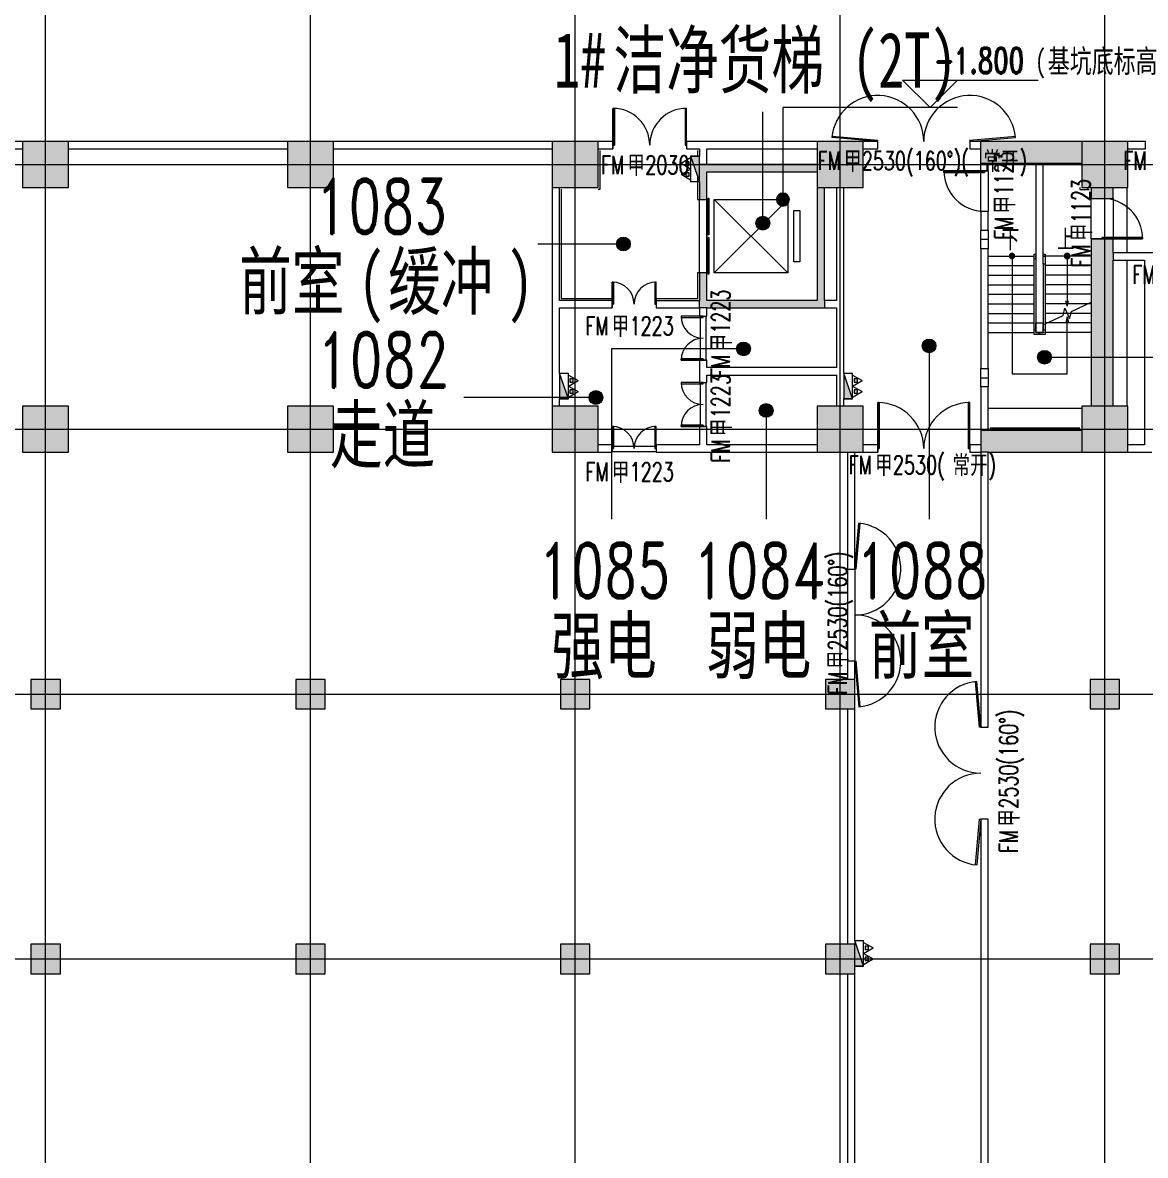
# Model space of a CAD drawing. Header units: millimetres. Extents: x -76632 to 443185, y -33181 to 192400.
# Drawn here: x 42575 to 73100, y 88261 to 119055 of the extents above; entities that cross this region are included whole.
import ezdxf

# ---------------------------------------------------------------- set-up
doc = ezdxf.new("R2010")
doc.units = ezdxf.units.MM
doc.linetypes.add('架空线', pattern=[3.97, 2.38, -1.59])
doc.linetypes.add('轴网线', pattern=[22.04, 18.38, -1.83, 0, -1.83])
doc.layers.get('0').update_dxf_attribs({"color": 8})
doc.layers.get('Defpoints').update_dxf_attribs({"color": 8})
for name, color, linetype, lineweight in [('A-ANNO-DIMS', 8, 'Continuous', 9), ('A-ANNO-NOTE', 8, 'Continuous', 5), ('A-AREA-IDEN', 8, 'Continuous', 9), ('A-DETL-GENF', 8, 'Continuous', 18), ('A-DETL-MBND', 8, 'Continuous', 5), ('A-DOOR', 8, 'Continuous', 5), ('A-DOOR-IDEN', 8, 'Continuous', 9), ('A-DOOR-OPNG', 8, 'Continuous', 5), ('A-FLOR', 8, 'Continuous', 5), ('A-FLOR-HRAL', 8, 'Continuous', 5), ('A-WALL', 8, 'Continuous', 5), ('A-WALL-PATT', 8, 'Continuous', 9), ('M-EQPM', 8, 'Continuous', 5), ('S-COLS', 8, 'Continuous', 5), ('S-GRID', 8, 'Continuous', 9), ('S-STRS', 8, 'Continuous', 5), ('S-STRS-MBND', 8, 'Continuous', 5)]:
    doc.layers.add(name, color=color, linetype=linetype, lineweight=lineweight)
doc.styles.add('RomanD', font='romand__.ttf', dxfattribs={"width": 0.7, "height": 1500})
doc.styles.add('RomanD_1', font='romand__.ttf', dxfattribs={"width": 0.7, "height": 500})
doc.styles.add('RomanD_2', font='romand__.ttf', dxfattribs={"width": 0.7, "height": 700})
doc.styles.add('RomanD_6', font='romand__.ttf', dxfattribs={"width": 0.65, "height": 350})
doc.styles.add('仿宋', font='simfang.ttf', dxfattribs={"width": 0.7, "height": 500})
doc.styles.add('仿宋_2', font='simfang.ttf', dxfattribs={"width": 0.7, "height": 1500})
doc.styles.add('仿宋_4', font='simfang.ttf', dxfattribs={"width": 0.7, "height": 625})
doc.styles.add('微软雅黑', font='Microsoft YaHei.ttf', dxfattribs={"width": 0.7, "height": 500})
doc.dimstyles.new('0_5', dxfattribs={"dimscale": 304.8, "dimtxt": 351.251157, "dimasz": 0, "dimexe": 0.82021, "dimexo": 0.0625, "dimgap": 0, "dimtad": 1, "dimdec": 0, "dimzin": 0, "dimdsep": 46, "dimtxsty": 'RomanD_6', "dimblk1": 'NONE', "dimblk2": 'NONE', "dimsah": 1, "dimcen": 0.09, "dimazin": 0, "dimtfac": 1, "dimtdec": 4, "dimtix": 1, "dimtmove": 0, "dimatfit": 3, "dimfxl": 0.82021, "dimfxlon": 1, "dimtvp": 1, "dimtolj": 1, "dimtzin": 0, "dimlwd": 18, "dimlwe": 18, "dimarcsym": 2})
doc.dimstyles.new('0_7mm', dxfattribs={"dimscale": 304.8, "dimtxt": 351.251157, "dimasz": 0.82021, "dimexe": 1.64042, "dimexo": 0.0625, "dimgap": 0, "dimtad": 1, "dimdec": 0, "dimzin": 0, "dimdsep": 46, "dimtxsty": 'RomanD_6', "dimblk1": 'OBLIQUE', "dimblk2": 'OBLIQUE', "dimsah": 1, "dimcen": 0.09, "dimazin": 0, "dimtfac": 1, "dimtdec": 4, "dimtix": 1, "dimtmove": 0, "dimatfit": 3, "dimfxl": 1.64042, "dimfxlon": 1, "dimtvp": 1, "dimtolj": 1, "dimtzin": 0, "dimlwd": 18, "dimlwe": 18, "dimarcsym": 2})

# ---------------------------------------------------------------- blocks, each defined once
blk = doc.blocks.new('X-ST-F3-01-C-001_HLP2_rvt-1-LAY-1F-1_500-A')
at = {"layer": 'S-COLS', "true_color": 0x808080}
for points in [[(43825, 114575), (43825, 115825), (42575, 115825), (42575, 114575)], [(51025, 114575), (51025, 115825), (49775, 115825), (49775, 114575)], [(58158, 114575), (58225, 114575), (58225, 115825), (56975, 115825), (56975, 114575)], [(65425, 114575), (65425, 115825), (64175, 115825), (64175, 114575)], [(72225, 114575), (72625, 114575), (72625, 115825), (71375, 115825), (71375, 114575), (71625, 114575)], [(42575, 107375), (43825, 107375), (43825, 108625), (42575, 108625), (42575, 107750)], [(49775, 107375), (51025, 107375), (51025, 108625), (49775, 108625), (49775, 107750)], [(56975, 107375), (58225, 107375), (58225, 108625), (56975, 108625), (56975, 107750)], [(65200, 107375), (65425, 107375), (65425, 108625), (64175, 108625), (64175, 107375), (65000, 107375)], [(71625, 107375), (72625, 107376), (72625, 108625), (71375, 108625), (71375, 107375)], [(43600, 100400), (43600, 101200), (42800, 101200), (42800, 100400), (43500, 100400)], [(50800, 100400), (50800, 101200), (50000, 101200), (50000, 100400)], [(57200, 100400), (58000, 100400), (58000, 101200), (57200, 101200), (57200, 100612)], [(64400, 100400), (65200, 100400), (65197, 101200), (64400, 101200), (64400, 100612)], [(71600, 100400), (72400, 100400), (72400, 101200), (71600, 101200)], [(43600, 93200), (43600, 94000), (42800, 94000), (42800, 93200), (43500, 93200)], [(50800, 93200), (50800, 94000), (50000, 94000), (50000, 93200)], [(57200, 93200), (58000, 93200), (58000, 94000), (57200, 94000), (57200, 93474)], [(65000, 93200), (65200, 93200), (65200, 94000), (64400, 94000), (64400, 93200)], [(72225, 93200), (72400, 93200), (72400, 94000), (71600, 94000), (71600, 93200)]]:
    blk.add_hatch(color=8, dxfattribs=at).paths.add_polyline_path(points, flags=0)
at = {"layer": 'S-COLS', "color": 7, "lineweight": 9}
for p, q in [((43825, 115825), (42575, 115825)), ((42575, 115825), (42575, 114575)), ((43825, 114575), (43825, 115825)), ((51025, 115825), (49775, 115825)), ((49775, 115825), (49775, 114575)), ((51025, 114575), (51025, 115825)), ((58225, 115825), (56975, 115825)), ((56975, 115825), (56975, 114575)), ((58225, 114575), (58225, 115825)), ((65425, 115825), (64175, 115825)), ((64175, 115825), (64175, 114575)), ((65425, 114575), (65425, 115825)), ((72625, 115825), (71375, 115825)), ((71375, 115825), (71375, 114575)), ((72625, 114575), (72625, 115825)), ((42575, 114575), (43825, 114575)), ((49775, 114575), (51025, 114575)), ((56975, 114575), (58225, 114575)), ((64175, 114575), (65425, 114575)), ((71375, 114575), (72625, 114575)), ((43825, 108625), (42575, 108625)), ((42575, 108625), (42575, 107375)), ((43825, 107375), (43825, 108625)), ((51025, 108625), (49775, 108625)), ((49775, 108625), (49775, 107375)), ((51025, 107375), (51025, 108625)), ((58225, 108625), (56975, 108625)), ((56975, 108625), (56975, 107375)), ((58225, 107375), (58225, 108625)), ((65425, 108625), (64175, 108625)), ((64175, 108625), (64175, 107375)), ((65425, 107375), (65425, 108625)), ((72625, 108625), (71375, 108625)), ((71375, 108625), (71375, 107375)), ((72625, 107375), (72625, 108625)), ((42575, 107375), (43825, 107375)), ((49775, 107375), (51025, 107375)), ((56975, 107375), (58225, 107375)), ((64175, 107375), (65425, 107375)), ((71375, 107375), (72625, 107375)), ((43600, 101200), (42800, 101200)), ((42800, 101200), (42800, 100400)), ((43600, 100400), (43600, 101200)), ((50800, 101200), (50000, 101200)), ((50000, 101200), (50000, 100400)), ((50800, 100400), (50800, 101200)), ((58000, 101200), (57200, 101200)), ((57200, 101200), (57200, 100400)), ((58000, 100400), (58000, 101200)), ((65200, 101200), (64400, 101200)), ((64400, 101200), (64400, 100400)), ((65200, 100400), (65200, 101200)), ((72400, 101200), (71600, 101200)), ((71600, 101200), (71600, 100400)), ((72400, 100400), (72400, 101200)), ((42800, 100400), (43600, 100400)), ((50000, 100400), (50800, 100400)), ((57200, 100400), (58000, 100400)), ((64400, 100400), (65200, 100400)), ((71600, 100400), (72400, 100400)), ((43600, 94000), (42800, 94000)), ((42800, 94000), (42800, 93200)), ((43600, 93200), (43600, 94000)), ((50800, 94000), (50000, 94000)), ((50000, 94000), (50000, 93200)), ((50800, 93200), (50800, 94000)), ((58000, 94000), (57200, 94000)), ((57200, 94000), (57200, 93200)), ((58000, 93200), (58000, 94000)), ((65200, 94000), (64400, 94000)), ((64400, 94000), (64400, 93200)), ((65200, 93200), (65200, 94000)), ((72400, 94000), (71600, 94000)), ((71600, 94000), (71600, 93200)), ((72400, 93200), (72400, 94000)), ((42800, 93200), (43600, 93200)), ((50000, 93200), (50800, 93200)), ((57200, 93200), (58000, 93200)), ((64400, 93200), (65200, 93200)), ((71600, 93200), (72400, 93200))]:
    blk.add_line(p, q, dxfattribs=at)
at = {"layer": 'S-COLS', "color": 7}
for p, q in [((68625, 113160), (68625, 113410)), ((68625, 113410), (68825, 113410)), ((68825, 113410), (68825, 113160)), ((68825, 113160), (68625, 113160)), ((68625, 112910), (68625, 113160)), ((68825, 113160), (68825, 112910)), ((68825, 112910), (68625, 112910)), ((68625, 109650), (68825, 109650)), ((68625, 109400), (68625, 109650)), ((68825, 109650), (68825, 109400)), ((68625, 109150), (68625, 109400)), ((68625, 109400), (68825, 109400)), ((68825, 109400), (68825, 109150)), ((68825, 109150), (68625, 109150))]:
    blk.add_line(p, q, dxfattribs=at)
blk = doc.blocks.new('顶部扶栏类型 - 顶部扶栏_内部_-1128201-LAY-1F-1_500-A')
at = {"layer": 'A-FLOR-HRAL', "lineweight": 15}
for p, q in [((70075, 112760), (70125, 112760)), ((70075, 112635), (70075, 112760)), ((70325, 112760), (70375, 112760)), ((70375, 112760), (70375, 112710)), ((70075, 110705), (70075, 112635)), ((70125, 112635), (70075, 112635)), ((70125, 110890), (70125, 110705)), ((70375, 110870), (70375, 110705)), ((70075, 110580), (70075, 110705)), ((70125, 110705), (70075, 110705)), ((70200, 110580), (70075, 110580)), ((70125, 110705), (70125, 110630)), ((70125, 110630), (70200, 110630)), ((70200, 110630), (70250, 110630)), ((70200, 110630), (70200, 110580)), ((70250, 110580), (70200, 110580)), ((70250, 110630), (70325, 110630)), ((70375, 110580), (70250, 110580)), ((70325, 110705), (70325, 110847)), ((70325, 110705), (70375, 110705)), ((70325, 110630), (70325, 110705)), ((70375, 110705), (70375, 110580))]:
    blk.add_line(p, q, dxfattribs=at)
blk = doc.blocks.new('顶部扶栏类型 - 顶部扶栏_内部_-V17-LAY-1F-1_500-A')
at = {"layer": 'A-FLOR-HRAL', "lineweight": 15}
for p, q in [((70075, 112760), (70125, 112760)), ((70075, 112635), (70075, 112760)), ((70100, 112710), (70125, 112710)), ((70325, 112760), (70375, 112760)), ((70375, 112760), (70375, 112710)), ((70075, 110705), (70075, 112635)), ((70125, 110705), (70125, 110890)), ((70375, 110870), (70375, 110705)), ((70075, 110580), (70075, 110705)), ((70200, 110580), (70075, 110580)), ((70125, 110630), (70125, 110705)), ((70200, 110630), (70125, 110630)), ((70250, 110630), (70200, 110630)), ((70250, 110580), (70200, 110580)), ((70350, 110630), (70250, 110630)), ((70375, 110580), (70250, 110580)), ((70325, 110847), (70325, 110705)), ((70375, 110705), (70375, 110580))]:
    blk.add_line(p, q, dxfattribs=at)
blk = doc.blocks.new('顶部扶栏类型 - 顶部扶栏_内部_-1128248-LAY-1F-1_500-A')
at = {"layer": 'A-FLOR-HRAL', "lineweight": 15}
for p, q in [((70325, 112710), (70375, 112710)), ((70375, 112710), (70375, 112490)), ((70375, 112490), (70325, 112490))]:
    blk.add_line(p, q, dxfattribs=at)
blk = doc.blocks.new('顶部扶栏类型 - 顶部扶栏_内部_-V18-LAY-1F-1_500-A')
at = {"layer": 'A-FLOR-HRAL', "lineweight": 15}
for p, q in [((70375, 112710), (70325, 112710)), ((70375, 112710), (70375, 110870)), ((70325, 112490), (70325, 110847)), ((70325, 110847), (70375, 110870))]:
    blk.add_line(p, q, dxfattribs=at)
blk = doc.blocks.new('上楼梯路径-C - 顺砌剖面-1873332-LAY-1F-1_500-A')
at = {"layer": 'A-DETL-GENF', "true_color": 0x808080}
blk.add_hatch(color=8, dxfattribs=at).paths.add_polyline_path([(0, -75), (19, -72), (53, -53), (72, -19), (72, 19), (53, 53), (19, 72), (-19, 72), (-55, 50), (-65, 38), (-75, 0), (-65, -37), (-37, -65), (-19, -72)], flags=0)
at = {"layer": 'A-DETL-GENF'}
for p, q in [((0, 0), (0, -75)), ((0, -75), (0, -1365)), ((0, -1365), (-39, -1220)), ((0, -1365), (39, -1220))]:
    blk.add_line(p, q, dxfattribs=at)
for start, end in [(90, 270), (270, 90)]:
    blk.add_arc((0, 0), 75, start, end, dxfattribs=at)
blk = doc.blocks.new('下楼梯路径-C - 顺砌剖面-1882326-LAY-1F-1_500-A')
at = {"layer": 'A-DETL-GENF', "true_color": 0x808080}
blk.add_hatch(color=8, dxfattribs=at).paths.add_polyline_path([(619, 1180), (619, 1142), (626, 1123), (654, 1096), (691, 1086), (724, 1096), (744, 1108), (756, 1124), (766, 1161), (756, 1198), (729, 1226), (691, 1236), (654, 1226), (626, 1198)], flags=0)
at = {"layer": 'A-DETL-GENF'}
for p, q in [((619, 1161), (-2515, 1161)), ((-2515, 1161), (-2515, -339)), ((691, 1161), (619, 1161)), ((-964, -339), (-1109, -300)), ((-2515, -339), (-964, -339)), ((-964, -339), (-1109, -378))]:
    blk.add_line(p, q, dxfattribs=at)
for start, end in [(0, 180), (180, 360)]:
    blk.add_arc((691, 1161), 75, start, end, dxfattribs=at)
blk = doc.blocks.new('AR-F3-00-STA-001_HLP2_rvt-1-LAY-1F-1_500-A')
at = {"layer": 'S-STRS', "lineweight": 15}
for p, q in [((68825, 115025), (68825, 113925)), ((71625, 113175), (71625, 114275)), ((68825, 112710), (69400, 112710)), ((69400, 112710), (69415, 112710)), ((69420, 112710), (69545, 112710)), ((69550, 112710), (70075, 112710)), ((70900, 112710), (70375, 112710)), ((70931, 112710), (70900, 112710)), ((71050, 112710), (70932, 112710)), ((71625, 112710), (71050, 112710)), ((68825, 112450), (70075, 112450)), ((71625, 112450), (70375, 112450)), ((68825, 112190), (70075, 112190)), ((71625, 112190), (70375, 112190)), ((68825, 111930), (70075, 111930)), ((71625, 111930), (70375, 111930)), ((68825, 111670), (70075, 111670)), ((71625, 111670), (70375, 111670)), ((68825, 111410), (70075, 111410)), ((71533, 111410), (70375, 111410)), ((71625, 111410), (71533, 111410)), ((68825, 111150), (70075, 111150)), ((68825, 110890), (70075, 110890)), ((70875, 111150), (70375, 111150)), ((70417, 110890), (70375, 110890)), ((71625, 110890), (70417, 110890)), ((70975, 111150), (70875, 111150)), ((71075, 111150), (70975, 111150)), ((71625, 111150), (71075, 111150)), ((68825, 110630), (70075, 110630)), ((71625, 110630), (70375, 110630))]:
    blk.add_line(p, q, dxfattribs=at)
at = {"layer": 'S-STRS', "linetype": '架空线', "lineweight": 15}
for p, q in [((68825, 112710), (69400, 112710)), ((69400, 112710), (69415, 112710)), ((69420, 112710), (69545, 112710)), ((69550, 112710), (70075, 112710)), ((70900, 112710), (70375, 112710)), ((70931, 112710), (70900, 112710)), ((71050, 112710), (70932, 112710)), ((71625, 112710), (71050, 112710)), ((68825, 112450), (70075, 112450)), ((71625, 112450), (70375, 112450)), ((68825, 112190), (70075, 112190)), ((71625, 112190), (70375, 112190)), ((68825, 111930), (70075, 111930)), ((71625, 111930), (70375, 111930)), ((68825, 111670), (70075, 111670)), ((71625, 111670), (70375, 111670)), ((68825, 111410), (70075, 111410)), ((71533, 111410), (70375, 111410)), ((71625, 111410), (71533, 111410)), ((68825, 111150), (70075, 111150)), ((68825, 110890), (70075, 110890)), ((70875, 111150), (70375, 111150)), ((70417, 110890), (70375, 110890)), ((71625, 110890), (70417, 110890)), ((70975, 111150), (70875, 111150)), ((71075, 111150), (70975, 111150)), ((71625, 111150), (71075, 111150)), ((68825, 110630), (70075, 110630)), ((71625, 110630), (70375, 110630))]:
    blk.add_line(p, q, dxfattribs=at)
at = {"layer": 'S-STRS-MBND', "lineweight": 15}
for p, q in [((70862, 111097), (70909, 111292)), ((70909, 111292), (71041, 111008)), ((71041, 111008), (71088, 111203)), ((71088, 111203), (71625, 111453)), ((70375, 110870), (70862, 111097))]:
    blk.add_line(p, q, dxfattribs=at)
at = {"lineweight": 15, "rotation": 90.0000000000001}
blk.add_blockref('下楼梯路径-C - 顺砌剖面-1882326-LAY-1F-1_500-A', (70636, 112019), dxfattribs=at)
at = {"color": 2, "lineweight": 15, "true_color": 0xffff00}
for name in ['顶部扶栏类型 - 顶部扶栏_内部_-1128201-LAY-1F-1_500-A', '顶部扶栏类型 - 顶部扶栏_内部_-V17-LAY-1F-1_500-A', '顶部扶栏类型 - 顶部扶栏_内部_-1128248-LAY-1F-1_500-A', '顶部扶栏类型 - 顶部扶栏_内部_-V18-LAY-1F-1_500-A']:
    blk.add_blockref(name, (0, 0), dxfattribs=at)
at = {"lineweight": 15}
blk.add_blockref('上楼梯路径-C - 顺砌剖面-1873332-LAY-1F-1_500-A', (70975, 112710), dxfattribs=at)
at = {"layer": 'A-ANNO-NOTE', "color": 7, "lineweight": 15, "char_height": 500, "width": 673.42, "attachment_point": 1, "style": '仿宋'}
for s, insert in [('\\f仿宋|b0|i0|c134|p49|;\\W.7;下', (69198, 113420)), ('\\f仿宋|b0|i0|c134|p49|;\\W.7;上', (70698, 113420))]:
    blk.add_mtext(s, dxfattribs=dict(at, insert=insert))
blk = doc.blocks.new('双扇平开门-角度可调 - FM甲2530_160___常开_-4636565-LAY-1F-1_500-A')
at = {"layer": 'A-DOOR'}
for p, q in [((-1250, -100), (-2495, -209)), ((-2492, -239), (-1247, -130)), ((-1247, -130), (-1250, -100)), ((1250, -100), (1247, -130)), ((1247, -130), (2492, -239)), ((1250, -100), (2495, -209))]:
    blk.add_line(p, q, dxfattribs=at)
for centre, start, end in [((-1250, -100), 185, 0), ((1250, -100), 180, 355)]:
    blk.add_arc(centre, 1250, start, end, dxfattribs=at)
blk = doc.blocks.new('双扇平开防火门_带观察窗 - FM甲1223-4642740-LAY-1F-1_500-A')
at = {"layer": 'A-DOOR'}
for p, q in [((-600, 0), (-600, 600)), ((-600, 600), (-560, 600)), ((-600, 600), (-600, 400)), ((-560, 600), (-600, 600)), ((-600, 400), (-600, 200)), ((-560, 600), (-560, 0)), ((-560, 400), (-560, 600)), ((-560, 200), (-560, 400)), ((600, 600), (560, 600)), ((560, 600), (560, 0)), ((600, 600), (560, 600)), ((560, 600), (560, 400)), ((560, 400), (560, 200)), ((600, 0), (600, 600)), ((600, 400), (600, 600)), ((600, 200), (600, 400)), ((-600, 200), (-600, 0)), ((-560, 0), (-600, 0)), ((-600, 0), (-560, 0)), ((-560, 0), (-560, 200)), ((560, 200), (560, 0)), ((560, 0), (600, 0)), ((560, 0), (600, 0)), ((600, 0), (600, 200))]:
    blk.add_line(p, q, dxfattribs=at)
for centre, start, end in [((-600, 0), 0, 90), ((600, 0), 90, 180)]:
    blk.add_arc(centre, 600, start, end, dxfattribs=at)
at = {"layer": 'A-DOOR-OPNG'}
for p, q in [((-600, 100), (-600, -100)), ((-600, 70), (600, 70)), ((600, 100), (600, -100)), ((-600, -80), (600, -80))]:
    blk.add_line(p, q, dxfattribs=at)
blk = doc.blocks.new('电梯门_客梯 - 2T洁净货梯-4055745-LAY-1F-1_500-A')
at = {"layer": 'A-DOOR'}
for p, q in [((-1035, -160), (-1035, -140)), ((-1035, -140), (-35, -140)), ((-35, -160), (-1035, -160)), ((-1000, -100), (1000, -100)), ((1000, -300), (-1000, -2300)), ((-1000, -300), (1000, -2300)), ((-1000, -2300), (-1000, -300)), ((-1000, -300), (1000, -300)), ((-35, -140), (-35, -160)), ((35, -160), (35, -140)), ((35, -140), (1035, -140)), ((1035, -160), (35, -160)), ((1000, -300), (1000, -2300)), ((1035, -140), (1035, -160)), ((1000, -2300), (-1000, -2300)), ((-700, -2630), (-700, -2465)), ((-700, -2465), (700, -2465)), ((700, -2630), (-700, -2630)), ((700, -2465), (700, -2630))]:
    blk.add_line(p, q, dxfattribs=at)
blk = doc.blocks.new('双扇平开防火门_带观察窗 - FM甲2530_常开_-4643323-LAY-1F-1_500-A')
at = {"layer": 'A-DOOR'}
for p, q in [((-1250, 0), (-1250, 1250)), ((-1250, 1250), (-1210, 1250)), ((-1250, 1250), (-1250, 1050)), ((-1210, 1250), (-1250, 1250)), ((-1210, 1250), (-1210, 0)), ((-1210, 1050), (-1210, 1250)), ((1250, 1250), (1210, 1250)), ((1210, 1250), (1210, 0)), ((1250, 1250), (1210, 1250)), ((1210, 1250), (1210, 1050)), ((1250, 0), (1250, 1250)), ((1250, 1050), (1250, 1250)), ((-1250, 1050), (-1250, 850)), ((-1210, 850), (-1210, 1050)), ((1210, 1050), (1210, 850)), ((1250, 850), (1250, 1050)), ((-1250, 850), (-1250, 0)), ((-1210, 0), (-1210, 850)), ((1210, 850), (1210, 0)), ((1250, 0), (1250, 850)), ((-1210, 0), (-1250, 0)), ((-1250, 0), (-1210, 0)), ((1210, 0), (1250, 0)), ((1210, 0), (1250, 0))]:
    blk.add_line(p, q, dxfattribs=at)
for centre, start, end in [((-1250, 0), 0, 90), ((1250, 0), 90, 180)]:
    blk.add_arc(centre, 1250, start, end, dxfattribs=at)
at = {"layer": 'A-DOOR-OPNG'}
for p, q in [((-1250, 100), (-1250, -100)), ((1250, 100), (1250, -100))]:
    blk.add_line(p, q, dxfattribs=at)
blk = doc.blocks.new('单扇平开防火门_带观察窗 - FM甲1123-4703358-LAY-1F-1_500-A')
at = {"layer": 'A-DOOR'}
for p, q in [((550, 1100), (510, 1100)), ((510, 1100), (510, 0)), ((510, 1100), (550, 1100)), ((510, 900), (510, 1100)), ((550, 0), (550, 1100)), ((550, 1100), (550, 900)), ((510, 700), (510, 900)), ((510, 0), (510, 700)), ((550, 900), (550, 700)), ((550, 700), (550, 0)), ((510, 0), (550, 0)), ((550, 0), (510, 0))]:
    blk.add_line(p, q, dxfattribs=at)
blk.add_arc((550, 0), 1100, 90, 180, dxfattribs=at)
at = {"layer": 'A-DOOR-OPNG'}
for p, q in [((-550, -100), (-550, 100)), ((550, -99), (550, 100))]:
    blk.add_line(p, q, dxfattribs=at)
blk = doc.blocks.new('单扇平开防火门_带观察窗 - FM甲1123-4703430-LAY-1F-1_500-A')
at = {"layer": 'A-DOOR'}
for p, q in [((550, 1100), (510, 1100)), ((510, 1100), (510, 0)), ((510, 1100), (550, 1100)), ((510, 900), (510, 1100)), ((550, 0), (550, 1100)), ((550, 1100), (550, 900)), ((510, 700), (510, 900)), ((510, 0), (510, 700)), ((550, 900), (550, 700)), ((550, 700), (550, 0)), ((510, 0), (550, 0)), ((550, 0), (510, 0))]:
    blk.add_line(p, q, dxfattribs=at)
blk.add_arc((550, 0), 1100, 90, 180, dxfattribs=at)
at = {"layer": 'A-DOOR-OPNG'}
for p, q in [((-550, -300), (-550, 300)), ((550, -299), (550, 300))]:
    blk.add_line(p, q, dxfattribs=at)
blk = doc.blocks.new('双扇平开防火门_带观察窗 - FM甲2030-4642942-LAY-1F-1_500-A')
at = {"layer": 'A-DOOR'}
for p, q in [((-1000, 0), (-1000, 1000)), ((-1000, 1000), (-960, 1000)), ((-1000, 1000), (-1000, 800)), ((-960, 1000), (-1000, 1000)), ((-960, 1000), (-960, 0)), ((-960, 800), (-960, 1000)), ((1000, 1000), (960, 1000)), ((960, 1000), (960, 0)), ((1000, 1000), (960, 1000)), ((960, 1000), (960, 800)), ((1000, 0), (1000, 1000)), ((1000, 800), (1000, 1000)), ((-1000, 800), (-1000, 600)), ((-960, 600), (-960, 800)), ((960, 800), (960, 600)), ((1000, 600), (1000, 800)), ((-1000, 600), (-1000, 0)), ((-960, 0), (-960, 600)), ((960, 600), (960, 0)), ((1000, 0), (1000, 600)), ((-960, 0), (-1000, 0)), ((-1000, 0), (-960, 0)), ((960, 0), (1000, 0)), ((960, 0), (1000, 0))]:
    blk.add_line(p, q, dxfattribs=at)
for centre, start, end in [((-1000, 0), 0, 90), ((1000, 0), 90, 180)]:
    blk.add_arc(centre, 1000, start, end, dxfattribs=at)
at = {"layer": 'A-DOOR-OPNG'}
for p, q in [((-1000, 100), (-1000, -100)), ((1000, 100), (1000, -100))]:
    blk.add_line(p, q, dxfattribs=at)
blk = doc.blocks.new('双扇平开门-角度可调 - FM甲2530_160__-4636547-LAY-1F-1_500-A')
at = {"layer": 'A-DOOR'}
for p, q in [((-1250, 100), (-2495, 209)), ((-2492, 239), (-1247, 130)), ((-1247, 130), (-1250, 100)), ((1247, 130), (2492, 239)), ((1250, 100), (1247, 130)), ((1250, 100), (2495, 209))]:
    blk.add_line(p, q, dxfattribs=at)
for centre, start, end in [((-1250, 100), 360, 175), ((1250, 100), 5, 180)]:
    blk.add_arc(centre, 1250, start, end, dxfattribs=at)
blk = doc.blocks.new('双扇平开防火门_带观察窗 - FM甲1223-4643343-LAY-1F-1_500-A')
at = {"layer": 'A-DOOR'}
for p, q in [((-600, 0), (-600, 600)), ((-600, 600), (-560, 600)), ((-600, 600), (-600, 400)), ((-560, 600), (-600, 600)), ((-600, 400), (-600, 200)), ((-560, 600), (-560, 0)), ((-560, 400), (-560, 600)), ((-560, 200), (-560, 400)), ((600, 600), (560, 600)), ((560, 600), (560, 0)), ((600, 600), (560, 600)), ((560, 600), (560, 400)), ((560, 400), (560, 200)), ((600, 0), (600, 600)), ((600, 400), (600, 600)), ((600, 200), (600, 400)), ((-600, 200), (-600, 0)), ((-560, 0), (-600, 0)), ((-600, 0), (-560, 0)), ((-560, 0), (-560, 200)), ((560, 200), (560, 0)), ((560, 0), (600, 0)), ((560, 0), (600, 0)), ((600, 0), (600, 200))]:
    blk.add_line(p, q, dxfattribs=at)
for centre, start, end in [((-600, 0), 0, 90), ((600, 0), 90, 180)]:
    blk.add_arc(centre, 600, start, end, dxfattribs=at)
at = {"layer": 'A-DOOR-OPNG'}
for p, q in [((-600, 100), (-600, -100)), ((600, 100), (600, -100))]:
    blk.add_line(p, q, dxfattribs=at)
blk = doc.blocks.new('双扇平开门-角度可调 - FM甲2530_160__-4636575-LAY-1F-1_500-A')
at = {"layer": 'A-DOOR'}
for p, q in [((-1250, 100), (-2495, 209)), ((-2492, 239), (-1247, 130)), ((-1247, 130), (-1250, 100)), ((-1250, 100), (1250, 100)), ((1247, 130), (2492, 239)), ((1250, 100), (1247, 130)), ((1250, 100), (2495, 209)), ((-1250, -100), (1250, -100))]:
    blk.add_line(p, q, dxfattribs=at)
for centre, start, end in [((-1250, 100), 360, 175), ((1250, 100), 5, 180)]:
    blk.add_arc(centre, 1250, start, end, dxfattribs=at)
blk = doc.blocks.new('室内消火栓箱_带灭火器__左右式_ - SG24D65-P-4294461-LAY-1F-1_500-A')
at = {"layer": 'A-DETL-GENF', "lineweight": 5}
blk.add_hatch(color=256, dxfattribs=at).paths.add_polyline_path([(-350, -240), (350, 0), (-350, 0), (-350, -128)], flags=0)
h = blk.add_hatch(color=256, dxfattribs=at)
h.paths.add_polyline_path([(-105, -370), (-105, -280), (-195, -280), (-195, -370)], flags=0)
h.paths.add_polyline_path([(195, -370), (195, -280), (105, -280), (105, -370)], flags=0)
for p, q in [((350, 0), (-350, 0)), ((-350, -240), (350, 0)), ((-350, -240), (-350, 0)), ((-350, 0), (-350, -240)), ((-350, -240), (350, 0)), ((350, 0), (-350, 0)), ((-350, -240), (350, -240)), ((-300, -240), (-150, -500)), ((-105, -280), (-195, -280)), ((-195, -280), (-195, -370)), ((0, -240), (-150, -500)), ((-105, -370), (-105, -280)), ((0, -240), (150, -500)), ((195, -280), (105, -280)), ((105, -280), (105, -370)), ((300, -240), (150, -500)), ((195, -370), (195, -280)), ((-195, -370), (-105, -370)), ((105, -370), (195, -370))]:
    blk.add_line(p, q, dxfattribs=at)
at = {"layer": 'M-EQPM'}
blk.add_line((350, 0), (350, -240), dxfattribs=at)
blk = doc.blocks.new('室内消火栓箱_带灭火器__左右式_ - SG24D65-P-V94-LAY-1F-1_500-A')
at = {"layer": 'A-DETL-GENF', "lineweight": 5}
blk.add_hatch(color=256, dxfattribs=at).paths.add_polyline_path([(350, 0), (-350, 0), (-350, -240), (250, -34)], flags=0)
h = blk.add_hatch(color=256, dxfattribs=at)
h.paths.add_polyline_path([(195, -370), (195, -280), (105, -280), (105, -370)], flags=0)
h.paths.add_polyline_path([(-105, -370), (-105, -280), (-195, -280), (-195, -370)], flags=0)
for p, q in [((-350, -240), (350, 0)), ((-350, -240), (-350, 0)), ((-350, 0), (-350, -240)), ((-350, -240), (350, 0)), ((350, 0), (250, 0)), ((350, 0), (250, 0)), ((-350, -240), (350, -240)), ((-300, -240), (-150, -500)), ((-105, -280), (-195, -280)), ((-195, -280), (-195, -370)), ((0, -240), (-150, -500)), ((-105, -370), (-105, -280)), ((0, -240), (150, -500)), ((195, -280), (105, -280)), ((105, -280), (105, -370)), ((300, -240), (150, -500)), ((195, -370), (195, -280)), ((-195, -370), (-105, -370)), ((105, -370), (195, -370))]:
    blk.add_line(p, q, dxfattribs=at)
at = {"layer": 'M-EQPM'}
blk.add_line((350, 0), (350, -240), dxfattribs=at)
blk = doc.blocks.new('高程点-说明仿宋-0_5-2 - 高程点-说明仿宋-0_5-2-1095880-LAY-1F-1_500-A')
at = {"layer": 'A-ANNO-NOTE', "lineweight": 9}
h = blk.add_hatch(color=256, dxfattribs=at)
edge = h.paths.add_edge_path(flags=0)
edge.add_arc((-8, -5), 0.35, 0, 180)
edge.add_arc((-8, -5), 0.35, 180, 360)
at = {"layer": 'A-ANNO-NOTE', "lineweight": 18}
for p, q in [((-1.493, 1.493), (5.883, 1.493)), ((0, 0), (-1.493, 1.493)), ((0, 0), (1.493, 1.493)), ((-8, 0), (-8, -5)), ((1.493, 0), (-8, 0))]:
    blk.add_line(p, q, dxfattribs=at)
for start, end in [(360, 180), (180, 360)]:
    blk.add_arc((-8, -5), 0.35, start, end, dxfattribs=at)
blk = doc.blocks.new('*D1431')
at = {"layer": 'A-ANNO-DIMS', "color": 0, "lineweight": 18, "transparency": 16777216}
for p, q in [((19261, 131300), (19742, 131300)), ((19492, 130200), (19492, 131300)), ((19261, 130200), (19742, 130200)), ((259200, 4470), (259200, 4951)), ((264000, 4470), (264000, 4951)), ((259200, 4701), (264000, 4701))]:
    blk.add_line(p, q, dxfattribs=at)
at = {"layer": 'Defpoints', "color": 0, "transparency": 16777216}
for p in [(19242, 131300), (19492, 131300), (19242, 130200), (264000, 4701), (259200, 4451), (264000, 4451)]:
    blk.add_point(p, dxfattribs=at)
at = {"layer": 'A-ANNO-DIMS', "color": 0, "lineweight": 18, "transparency": 16777216, "insert": (19317, 130750), "char_height": 350, "width": 972.7, "attachment_point": 5, "rotation": 90, "style": 'RomanD_6'}
blk.add_mtext('\\A1;1100', dxfattribs=at)
at = {"layer": 'A-ANNO-DIMS', "color": 0, "lineweight": 18, "transparency": 16777216, "insert": (261600, 4876), "char_height": 350, "width": 972.7, "attachment_point": 5, "style": 'RomanD_6'}
blk.add_mtext('\\A1;4800', dxfattribs=at)
blk = doc.blocks.new('_None')
blk = doc.blocks.new('*D1432')
at = {"layer": 'A-ANNO-DIMS', "color": 0, "lineweight": 18, "transparency": 16777216}
for p, q in [((19261, 133750), (19742, 133750)), ((19492, 131300), (19492, 133750)), ((19261, 131300), (19742, 131300)), ((260638, 2650), (261119, 2650)), ((260869, 1700), (260869, 2650)), ((261100, 1700), (260619, 1700))]:
    blk.add_line(p, q, dxfattribs=at)
at = {"layer": 'Defpoints', "color": 0, "transparency": 16777216}
for p in [(19242, 133750), (19492, 133750), (19242, 131300), (260619, 2650), (260869, 2650), (261119, 1700)]:
    blk.add_point(p, dxfattribs=at)
at = {"layer": 'A-ANNO-DIMS', "color": 0, "lineweight": 18, "transparency": 16777216, "char_height": 350, "attachment_point": 5, "rotation": 90, "style": 'RomanD_6'}
for s, insert, width in [('\\A1;2450', (19317, 132525), 972.7), ('\\A1;950', (260694, 2175), 729.52)]:
    blk.add_mtext(s, dxfattribs=dict(at, insert=insert, width=width))
blk = doc.blocks.new('_Oblique')
at = {"color": 0, "linetype": 'ByBlock', "lineweight": -2}
blk.add_line((-0.5, -0.5), (0.5, 0.5), dxfattribs=at)
blk = doc.blocks.new('*D1435')
at = {"layer": 'A-ANNO-DIMS', "color": 0, "lineweight": 18, "transparency": 16777216}
for p, q in [((36400, 122962), (36400, 123443)), ((36400, 123193), (37400, 123193)), ((37400, 122962), (37400, 123443)), ((142908, 4300), (141928, 4300)), ((142428, 4300), (142428, -550)), ((142908, -550), (141928, -550))]:
    blk.add_line(p, q, dxfattribs=at)
at = {"layer": 'Defpoints', "color": 0, "transparency": 16777216}
for p in [(37400, 123193), (36400, 122943), (37400, 122943), (142928, 4300), (142428, -550), (142928, -550)]:
    blk.add_point(p, dxfattribs=at)
at = {"layer": 'A-ANNO-DIMS', "color": 0, "lineweight": 18, "transparency": 16777216, "xscale": 250, "yscale": 250, "zscale": 250}
for p, rotation in [((142428, 4300), 90), ((142428, -550), 270)]:
    blk.add_blockref('_Oblique', p, dxfattribs=dict(at, rotation=rotation))
at = {"layer": 'A-ANNO-DIMS', "color": 0, "lineweight": 18, "transparency": 16777216, "insert": (36900, 123368), "char_height": 350, "width": 972.7, "attachment_point": 5, "style": 'RomanD_6'}
blk.add_mtext('\\A1;1000', dxfattribs=at)
at = {"layer": 'A-ANNO-DIMS', "color": 0, "lineweight": 18, "transparency": 16777216, "insert": (142253, 1875), "char_height": 350, "width": 972.7, "attachment_point": 5, "rotation": 90, "style": 'RomanD_6'}
blk.add_mtext('\\A1;4850', dxfattribs=at)

msp = doc.modelspace()

# ---------------------------------------------------------------- hatches: boundary and pattern name
at = {"layer": 'A-AREA-IDEN', "lineweight": 18, "transparency": 33554687}
h = msp.add_hatch(color=256, dxfattribs=at)
edge = h.paths.add_edge_path(flags=0)
edge.add_arc((62699.5, 113604.6), 187.5, 0, 360)
h = msp.add_hatch(color=256, dxfattribs=at)
edge = h.paths.add_edge_path(flags=0)
edge.add_arc((58909, 113036.7), 187.5, 0, 360)
h = msp.add_hatch(color=256, dxfattribs=at)
edge = h.paths.add_edge_path(flags=0)
edge.add_arc((62174.5, 110183.6), 187.5, 0, 360)
h = msp.add_hatch(color=256, dxfattribs=at)
edge = h.paths.add_edge_path(flags=0)
edge.add_arc((67219.4, 110266.6), 187.5, 0, 360)
h = msp.add_hatch(color=256, dxfattribs=at)
edge = h.paths.add_edge_path(flags=0)
edge.add_arc((70358.1, 109957.3), 187.5, 0, 360)
h = msp.add_hatch(color=256, dxfattribs=at)
edge = h.paths.add_edge_path(flags=0)
edge.add_arc((58161, 108864), 187.5, 0, 360)
h = msp.add_hatch(color=256, dxfattribs=at)
edge = h.paths.add_edge_path(flags=0)
edge.add_arc((62791.2, 108512.2), 187.5, 0, 360)
at = {"layer": 'A-WALL-PATT', "lineweight": 5, "transparency": 33554687}
for points in [[(68825, 115225), (71375, 115225), (71375, 115825), (68625, 115825), (68625, 115225)], [(61175, 115000), (64175, 115000), (64175, 115200), (61175, 115200)], [(64175, 111300), (64375, 111300), (64375, 114575), (64175, 114575), (64175, 111319.3)], [(64175, 111300), (64175, 111500), (60975, 111500), (60975, 111300), (64026.6, 111300)], [(71375, 107375), (71375, 107975), (68625, 107975), (68629.8, 107375), (69825, 107375)]]:
    msp.add_hatch(color=256, dxfattribs=at).paths.add_polyline_path(points, flags=0)
h = msp.add_hatch(color=256, dxfattribs=at)
h.paths.add_polyline_path([(60975, 111500), (61175, 111500), (61175, 112250), (60975, 112250)], flags=0)
h.paths.add_polyline_path([(60996.8, 114250), (61175, 114250), (61175, 115200), (60975, 115200), (60975, 114250), (60996.1, 114250)], flags=0)
h = msp.add_hatch(color=256, dxfattribs=at)
h.paths.add_polyline_path([(71625, 108625), (72225, 108625), (72225, 113175), (71625, 113175), (71625, 109534.8)], flags=0)
h.paths.add_polyline_path([(72225, 114275), (72225, 114575), (71625, 114575), (71625, 114275)], flags=0)
h = msp.add_hatch(dxfattribs=at)
h.set_pattern_fill('FP_11', color=256, style=0, pattern_type=2)
h.set_pattern_definition([(45, (-4e-09, 0), (-1060.66, 1060.66), []), (135, (-4e-09, 0), (-1060.66, -1060.66), [])])
h.paths.add_polyline_path([(71212.5, 107975), (71375, 107975), (71375, 108031), (68825, 108031), (68825, 107975), (69512.1, 107975)], flags=0)

# ---------------------------------------------------------------- linework, layer by layer
at = {"layer": 'A-AREA-IDEN', "lineweight": 18, "transparency": 33554687}
for p, q in [((62699.5, 113604.6), (62699.5, 116627.8)), ((58909, 113036.7), (56586, 113036.7)), ((67219.4, 110266.6), (67219.4, 105560.1)), ((58588, 110183.6), (58588, 105560.1)), ((62174.5, 110183.6), (58588, 110183.6)), ((70358.1, 109957.3), (74480.7, 109957.3)), ((58161, 108864), (54570.1, 108864)), ((62791.2, 108512.2), (62791.2, 105560.1))]:
    msp.add_line(p, q, dxfattribs=at)
for centre in [(62699.5, 113604.6), (58909, 113036.7), (62174.5, 110183.6), (67219.4, 110266.6), (70358.1, 109957.3), (58161, 108864), (62791.2, 108512.2)]:
    msp.add_circle(centre, 187.5, dxfattribs=at)
at = {"layer": 'A-DETL-MBND', "transparency": 33554687}
for p, q in [((68625, 113925), (68625, 114985)), ((68825, 115025), (68825, 113925)), ((72600, 114575), (72600, 113215)), ((60975, 112250), (60975, 114250)), ((61175, 114250), (61175, 112250)), ((71625, 113175), (71625, 114275)), ((72600, 113175), (72600, 112800)), ((72600, 112600), (72600, 108625)), ((68825, 108575), (71375, 108575))]:
    msp.add_line(p, q, dxfattribs=at)
at = {"layer": 'A-FLOR', "transparency": 33554687}
for p, q in [((68625, 113925), (68625, 114985)), ((61175, 112250), (61175, 114250)), ((72225, 114275), (72225, 113215))]:
    msp.add_line(p, q, dxfattribs=at)
at = {"layer": 'A-WALL', "lineweight": 9, "transparency": 33554687}
for p, q in [((42575, 115825), (36625, 115825)), ((49775, 115825), (43825, 115825)), ((56975, 115825), (51025, 115825)), ((58625, 115825), (58225, 115825)), ((58625, 115625), (58625, 115825)), ((64175, 115825), (60625, 115825)), ((60625, 115825), (60625, 115625)), ((65825, 115825), (65425, 115825)), ((65825, 115625), (65825, 115825)), ((71375, 115825), (68325, 115825)), ((68325, 115825), (68325, 115625)), ((68625, 115025), (68625, 115825)), ((73100, 115825), (72625, 115825)), ((73100, 115625), (73100, 115825)), ((36625, 115625), (42575, 115625)), ((43825, 115625), (49775, 115625)), ((51025, 115625), (56975, 115625)), ((58225, 115625), (58625, 115625)), ((60625, 115625), (60975, 115625)), ((60975, 115625), (60975, 115425)), ((61175, 115200), (61175, 115625)), ((61175, 115625), (64175, 115625)), ((65425, 115625), (65825, 115625)), ((68325, 115625), (68625, 115625)), ((72625, 115625), (73100, 115625)), ((64175, 115200), (60975, 115200)), ((60975, 115200), (61175, 115200)), ((71375, 115225), (68625, 115225)), ((68825, 115025), (68825, 115225)), ((70125, 115225), (70125, 110890)), ((70325, 112489.5), (70325, 115225)), ((61175, 114250), (61175, 115000)), ((61175, 115000), (64175, 115000)), ((68625, 115025), (68825, 115025)), ((56975, 114575), (56975, 108625)), ((57175, 111500), (57175, 114575)), ((60975, 114725), (60975, 114250)), ((64175, 114575), (64175, 111500)), ((64375, 111500), (64375, 114575)), ((64700, 114575), (64700, 111500)), ((64900, 109525), (64900, 114575)), ((71625, 114575), (71625, 114275)), ((72225, 114275), (72225, 114575)), ((60975, 114250), (61175, 114250)), ((71625, 114275), (72225, 114275)), ((68825, 113925), (68625, 113925)), ((68625, 113925), (68625, 113410)), ((68825, 113410), (68825, 113925)), ((72225, 113175), (71625, 113175)), ((71625, 113175), (71625, 108625)), ((72225, 112800), (72225, 113175)), ((68625, 112910), (68625, 109650)), ((68825, 109650), (68825, 112910)), ((73600, 112800), (72225, 112800)), ((72225, 108625), (72225, 112600)), ((72225, 112600), (73075, 112600)), ((73075, 112600), (73075, 107575)), ((61175, 112250), (60975, 112250)), ((60975, 112250), (60975, 111500)), ((61175, 111500), (61175, 112250)), ((58600, 111500), (57175, 111500)), ((58600, 111300), (58600, 111500)), ((59800, 111500), (59800, 111300)), ((59800, 111500), (60975, 111500)), ((64175, 111500), (61175, 111500)), ((64700, 111500), (64375, 111500)), ((57175, 111300), (58600, 111300)), ((57175, 109525), (57175, 111300)), ((59800, 111300), (60975, 111300)), ((60975, 111300), (60975, 111075)), ((61175, 111075), (61175, 111300)), ((61175, 111300), (64700, 111300)), ((64700, 111300), (64700, 109675)), ((60975, 111075), (61175, 111075)), ((70125, 110890), (70325, 110890)), ((60975, 109875), (60975, 109275)), ((61175, 109875), (60975, 109875)), ((61175, 109675), (61175, 109875)), ((64700, 109675), (61175, 109675)), ((61175, 109275), (61175, 109475)), ((61175, 109475), (64700, 109475)), ((64700, 109475), (64700, 108625)), ((60975, 109275), (61175, 109275)), ((68625, 109150), (68625, 99900)), ((68825, 107975), (68825, 109150)), ((57175, 108625), (57175, 108825)), ((64900, 108625), (64900, 108825)), ((60975, 108075), (60975, 107575)), ((61175, 108075), (60975, 108075)), ((61175, 107575), (61175, 108075)), ((71375, 107975), (68825, 107975)), ((58600, 107575), (58225, 107575)), ((58600, 107375), (58600, 107575)), ((60975, 107575), (59800, 107575)), ((59800, 107575), (59800, 107375)), ((64175, 107575), (61175, 107575)), ((65825, 107575), (65425, 107575)), ((65825, 107375), (65825, 107575)), ((68625, 107575), (68325, 107575)), ((68325, 107575), (68325, 107375)), ((73075, 107575), (72625, 107575)), ((58225, 107375), (58600, 107375)), ((59800, 107375), (64175, 107375)), ((65000, 107375), (65000, 104200)), ((65200, 104200), (65200, 107375)), ((65425, 107375), (65825, 107375)), ((68325, 107375), (68625, 107375)), ((68825, 99900), (68825, 107375)), ((68825, 107375), (71375, 107375)), ((72625, 107375), (73275, 107375)), ((65000, 104200), (65200, 104200)), ((65200, 101700), (65000, 101700)), ((65000, 101700), (65000, 101200)), ((65200, 101200), (65200, 101700)), ((65000, 100400), (65000, 94000)), ((65200, 94100), (65200, 100400)), ((68625, 99900), (68825, 99900)), ((68825, 97400), (68625, 97400)), ((68625, 97400), (68625, 68950)), ((68825, 68950), (68825, 97400)), ((65000, 93200), (65000, 86800)), ((65200, 86800), (65200, 93200))]:
    msp.add_line(p, q, dxfattribs=at)
at = {"layer": 'A-WALL', "transparency": 33554687}
for p, q in [((58275, 114525), (58275, 115575)), ((60925, 115575), (60925, 115425)), ((60925, 114870.8), (60925, 114250)), ((71319, 114575), (71319, 114519)), ((57225, 111550), (57225, 114525)), ((58225, 114525), (58275, 114525)), ((60925, 114250), (60975, 114250)), ((71319, 114519), (71569, 114519)), ((72225, 112800), (72225, 112600)), ((60975, 112250), (60925, 112250)), ((60925, 112250), (60925, 111550)), ((58600, 111550), (57225, 111550)), ((58600, 111500), (58600, 111550)), ((60925, 111550), (59800, 111550)), ((59800, 111550), (59800, 111500)), ((60975, 111300), (60975, 111500)), ((64375, 111500), (64375, 111300)), ((61175, 111300), (60975, 111300)), ((68625, 107975), (68825, 107975)), ((68825, 108031), (68825, 107975)), ((68825, 107975), (71375, 107975)), ((71319, 108031), (68881, 108031)), ((68825, 107375), (68625, 107375))]:
    msp.add_line(p, q, dxfattribs=at)
at = {"layer": 'S-GRID', "linetype": '轴网线', "transparency": 33554687}
for p, q in [((43200, -17706.2), (43200, 174400)), ((50400, -17706.2), (50400, 174400)), ((57600, -17706.2), (57600, 174400)), ((64800, -17706.2), (64800, 174400)), ((72000, -17706.2), (72000, 174400)), ((-16000, 115200), (308800, 115200)), ((-16000, 108000), (308800, 108000)), ((-16000, 100800), (308800, 100800)), ((-16000, 93600), (308800, 93600))]:
    msp.add_line(p, q, dxfattribs=at)

# ---------------------------------------------------------------- block references
at = {"lineweight": 5, "transparency": 33554687}
for name in ['X-ST-F3-01-C-001_HLP2_rvt-1-LAY-1F-1_500-A', 'AR-F3-00-STA-001_HLP2_rvt-1-LAY-1F-1_500-A']:
    msp.add_blockref(name, (0, 0), dxfattribs=at)
at = {"layer": 'A-ANNO-NOTE', "lineweight": 18, "transparency": 33554687, "xscale": 500, "yscale": 500, "zscale": 500}
msp.add_blockref('高程点-说明仿宋-0_5-2 - 高程点-说明仿宋-0_5-2-1095880-LAY-1F-1_500-A', (67246, 116745), dxfattribs=at)
at = {"layer": 'A-DOOR', "transparency": 33554687}
for name, p, rotation in [('双扇平开门-角度可调 - FM甲2530_160___常开_-4636565-LAY-1F-1_500-A', (67075, 115725), 180), ('单扇平开防火门_带观察窗 - FM甲1123-4703358-LAY-1F-1_500-A', (68725, 114475), 90), ('电梯门_客梯 - 2T洁净货梯-4055745-LAY-1F-1_500-A', (61075, 113250), 90), ('单扇平开防火门_带观察窗 - FM甲1123-4703430-LAY-1F-1_500-A', (71925, 113725), 270), ('双扇平开防火门_带观察窗 - FM甲1223-4642740-LAY-1F-1_500-A', (61075, 110475), 90), ('双扇平开防火门_带观察窗 - FM甲1223-4642740-LAY-1F-1_500-A', (61075, 108675), 90), ('双扇平开门-角度可调 - FM甲2530_160__-4636575-LAY-1F-1_500-A', (65100, 102950), 270), ('双扇平开门-角度可调 - FM甲2530_160__-4636547-LAY-1F-1_500-A', (68725, 98650), 90)]:
    msp.add_blockref(name, p, dxfattribs=dict(at, rotation=rotation))
for name, p in [('双扇平开防火门_带观察窗 - FM甲2030-4642942-LAY-1F-1_500-A', (59625, 115725)), ('双扇平开防火门_带观察窗 - FM甲1223-4643343-LAY-1F-1_500-A', (59200, 111400)), ('双扇平开防火门_带观察窗 - FM甲2530_常开_-4643323-LAY-1F-1_500-A', (67075, 107475)), ('双扇平开防火门_带观察窗 - FM甲1223-4642740-LAY-1F-1_500-A', (59200, 107475))]:
    msp.add_blockref(name, p, dxfattribs=at)
at = {"layer": 'M-EQPM', "transparency": 33554687}
for name, p, rotation in [('室内消火栓箱_带灭火器__左右式_ - SG24D65-P-4294461-LAY-1F-1_500-A', (60975, 115075), 270), ('室内消火栓箱_带灭火器__左右式_ - SG24D65-P-4294461-LAY-1F-1_500-A', (57175, 109175), 90), ('室内消火栓箱_带灭火器__左右式_ - SG24D65-P-4294461-LAY-1F-1_500-A', (64900, 109175), 90), ('室内消火栓箱_带灭火器__左右式_ - SG24D65-P-V94-LAY-1F-1_500-A', (65200, 93750), 90)]:
    msp.add_blockref(name, p, dxfattribs=dict(at, rotation=rotation))

# ---------------------------------------------------------------- texts
at = {"layer": 'A-ANNO-NOTE', "lineweight": 9, "transparency": 33554687, "attachment_point": 1}
for s, insert, char_height, width, style in [('-1.800', (67367.6, 118373.8), 700, 3310.969, 'RomanD_2'), ('\\f仿宋|b0|i0|c134|p49|;\\W.7;(', (70101.1, 118321.6), 625, 420.886, '仿宋_4'), ('基坑底标高', (70448.3, 118321.6), 625, 4208.859, '仿宋_4')]:
    msp.add_mtext(s, dxfattribs=dict(at, insert=insert, char_height=char_height, width=width, style=style))
at = {"layer": 'A-AREA-IDEN', "transparency": 33554687, "char_height": 1500, "attachment_point": 1}
for s, insert, width, style in [('洁净货梯', (58636.1, 118790.7), 7856.537, '仿宋_2'), ('(2T)', (65118.4, 118790.7), 3928.269, '仿宋_2'), ('1#', (57015.5, 118790.7), 1964.134, '仿宋_2'), ('1083', (50526.3, 114810.4), 4826.159, 'RomanD'), ('前室', (48459, 112776.2), 3928.269, '仿宋_2'), ('\\f仿宋|b0|i0|c134|p49|;\\W.7;(', (51700.2, 112776.2), 982.067, '仿宋_2'), ('缓冲', (52510.5, 112776.2), 3928.269, '仿宋_2'), ('\\f仿宋|b0|i0|c134|p49|;\\W.7;)', (55751.6, 112776.2), 982.067, '仿宋_2'), ('1082', (50566.1, 110637.7), 4826.159, 'RomanD'), ('走道', (50929.6, 108603.6), 3928.269, '仿宋_2'), ('1085', (56586, 104910.3), 4826.159, 'RomanD'), ('1084', (60789.2, 104910.3), 4826.159, 'RomanD'), ('1088', (65217.4, 104910.3), 4826.159, 'RomanD'), ('强电', (56949.5, 102876.2), 3928.269, '仿宋_2'), ('弱电', (61152.7, 102876.2), 3928.269, '仿宋_2'), ('前室', (65580.9, 102876.2), 3928.269, '仿宋_2')]:
    msp.add_mtext(s, dxfattribs=dict(at, insert=insert, width=width, style=style))
at = {"layer": 'A-DOOR-IDEN', "transparency": 33554687, "char_height": 500, "attachment_point": 1}
for s, insert, width, style in [('FM', (64187.4, 115549), 869.831, 'RomanD_1'), ('\\f微软雅黑|b0|i0|c134|p34|;\\W.7;甲', (64905, 115549), 589.24, '微软雅黑'), ('2530(160°)(', (65391.2, 115549), 4012.446, 'RomanD_1'), ('常开', (68701.8, 115549), 1178.481, '微软雅黑'), ('\\fRomanD|b0|i0|c134|p2|;\\W.7;)', (69674.1, 115549), 280.591, 'RomanD_1'), ('FM', (72503.4, 115549), 869.831, 'RomanD_1'), ('FM', (58300.1, 115436.5), 869.831, 'RomanD_1'), ('\\f微软雅黑|b0|i0|c134|p34|;\\W.7;甲', (59017.8, 115436.5), 589.24, '微软雅黑'), ('2030', (59504, 115436.5), 1683.544, 'RomanD_1'), ('FM', (72746.3, 112451.5), 869.831, 'RomanD_1'), ('FM', (57873.4, 111059.2), 869.831, 'RomanD_1'), ('\\f微软雅黑|b0|i0|c134|p34|;\\W.7;甲', (58591, 111059.2), 589.24, '微软雅黑'), ('1223', (59077.2, 111059.2), 1683.544, 'RomanD_1'), ('FM', (65032.6, 107281.8), 869.831, 'RomanD_1'), ('\\f微软雅黑|b0|i0|c134|p34|;\\W.7;甲', (65750.3, 107281.8), 589.24, '微软雅黑'), ('2530(', (66236.5, 107281.8), 1964.134, 'RomanD_1'), ('常开', (67857, 107281.8), 1178.481, '微软雅黑'), ('\\fRomanD|b0|i0|c134|p2|;\\W.7;)', (68829.4, 107281.8), 280.591, 'RomanD_1'), ('FM', (57875.1, 107093.2), 869.831, 'RomanD_1'), ('\\f微软雅黑|b0|i0|c134|p34|;\\W.7;甲', (58592.8, 107093.2), 589.24, '微软雅黑'), ('1223', (59079, 107093.2), 1683.544, 'RomanD_1')]:
    msp.add_mtext(s, dxfattribs=dict(at, insert=insert, width=width, style=style))
at = {"layer": 'A-DOOR-IDEN', "transparency": 33554687, "char_height": 500, "attachment_point": 1, "rotation": 90}
for s, insert, width, style in [('1123', (69009.7, 114354), 1683.544, 'RomanD_1'), ('1123', (71100, 113604), 1683.544, 'RomanD_1'), ('\\f微软雅黑|b0|i0|c134|p34|;\\W.7;甲', (69009.7, 113867.8), 589.24, '微软雅黑'), ('FM', (69009.7, 113150.1), 869.831, 'RomanD_1'), ('\\f微软雅黑|b0|i0|c134|p34|;\\W.7;甲', (71100, 113117.8), 589.24, '微软雅黑'), ('FM', (71100, 112400.1), 869.831, 'RomanD_1'), ('1223', (61305.7, 110599.2), 1683.544, 'RomanD_1'), ('\\f微软雅黑|b0|i0|c134|p34|;\\W.7;甲', (61305.7, 110113), 589.24, '微软雅黑'), ('FM', (61305.7, 109395.4), 869.831, 'RomanD_1'), ('1223', (61305.7, 108298.2), 1683.544, 'RomanD_1'), ('\\f微软雅黑|b0|i0|c134|p34|;\\W.7;甲', (61305.7, 107812), 589.24, '微软雅黑'), ('FM', (61305.7, 107094.3), 869.831, 'RomanD_1'), ('2530(160°)', (64481.8, 101983.7), 3731.855, 'RomanD_1'), ('\\f微软雅黑|b0|i0|c134|p34|;\\W.7;甲', (64481.8, 101497.5), 589.24, '微软雅黑'), ('FM', (64481.8, 100779.9), 869.831, 'RomanD_1'), ('2530(160°)', (69131.8, 97683.7), 3731.855, 'RomanD_1'), ('\\f微软雅黑|b0|i0|c134|p34|;\\W.7;甲', (69131.8, 97197.5), 589.24, '微软雅黑'), ('FM', (69131.8, 96479.9), 869.831, 'RomanD_1')]:
    msp.add_mtext(s, dxfattribs=dict(at, insert=insert, width=width, style=style))

# ---------------------------------------------------------------- dimensions: what is measured, and where the dimension line sits
at = {"layer": 'A-ANNO-DIMS', "lineweight": 18, "transparency": 33554687}
for base, p1, p2, dimstyle, override, picture, middle in [((19492.1, 133750), (19242.1, 131300), (19242.1, 133750), '0_5', {"dimpost": '<>', "dimfxl": 2450}, '*D1432', (19317.1, 132525)), ((19492.1, 131300), (19242.1, 130200), (19242.1, 131300), '0_5', {"dimpost": '<>', "dimfxl": 1100}, '*D1431', (19317.1, 130750)), ((142427.5, -550), (142927.5, 4300), (142927.5, -550), '0_7mm', {"dimpost": '<>', "dimfxl": 4850}, '*D1435', (142252.5, 1875))]:
    dim = msp.add_linear_dim(base=base, p1=p1, p2=p2, angle=90, dimstyle=dimstyle, override=override, dxfattribs=at)
    dim.commit()
    dim.dimension.update_dxf_attribs({"geometry": picture, "text_midpoint": middle})

doc.saveas('drawing.dxf')
